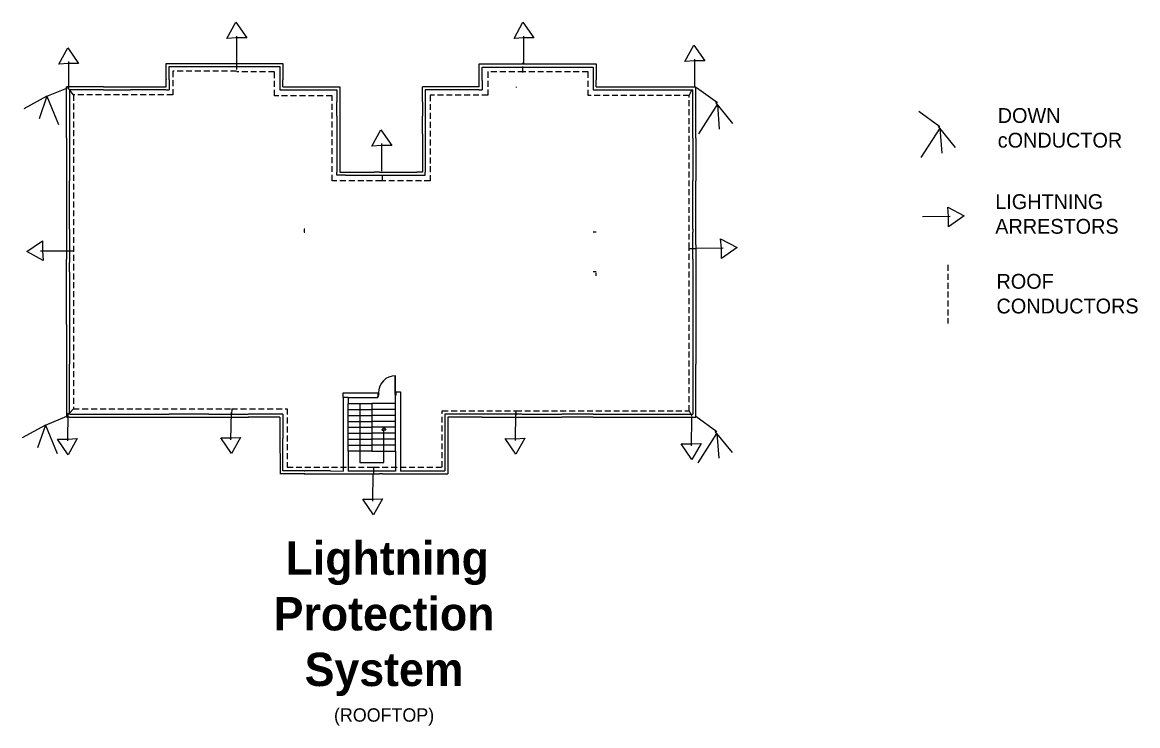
# Model space of a CAD drawing. Header units: millimetres. Extents: x 1735 to 2170, y 930 to 1125.
# Drawn here: x 1982.4 to 2170.4, y 929.6 to 1048.2 of the extents above; entities that cross this region are included whole.
import ezdxf

# ---------------------------------------------------------------- set-up
doc = ezdxf.new("R2010")
doc.units = ezdxf.units.MM
doc.linetypes.add('DASHEDX2', pattern=[1.5, 1, -0.5])
for name, color, linetype, lineweight in [('air_conductor', 10, 'Continuous', 13), ('down_conductor', 90, 'Continuous', 13), ('roof_conductor', 210, 'DASHEDX2', 13)]:
    doc.layers.add(name, color=color, linetype=linetype, lineweight=lineweight)

# ---------------------------------------------------------------- blocks, each defined once
blk = doc.blocks.new('A$C2BCD0AB4')
at = {"layer": 'down_conductor'}
for p, q in [((0, 7.84), (3.54, 5.27)), ((3.5, 4.96), (0.34, 0)), ((3.22, 5.27), (6.12, 1.73)), ((3.54, 4.95), (3.86, 0.77))]:
    blk.add_line(p, q, dxfattribs=at)

msp = doc.modelspace()

# ---------------------------------------------------------------- linework, layer by layer
for p, q in [((2006.6, 1038.57), (2006.6, 1041.26)), ((2006.6, 1041.26), (2025.8, 1041.26)), ((2007.1, 1038.47), (2007.1, 1040.74)), ((2007.1, 1040.74), (2025.76, 1040.74)), ((2025.76, 1040.74), (2025.8, 1040.74)), ((2025.8, 1041.26), (2026.3, 1041.26)), ((2025.8, 1040.74), (2025.8, 1038.38)), ((2026.26, 1041.26), (2026.3, 1041.26)), ((2026.3, 1041.26), (2026.3, 1038.47)), ((2059.4, 1038.47), (2059.4, 1041.17)), ((2059.4, 1041.17), (2079.06, 1041.17)), ((2059.9, 1038.38), (2059.9, 1040.65)), ((2059.9, 1040.65), (2078.56, 1040.65)), ((2078.56, 1040.65), (2078.6, 1040.65)), ((2078.6, 1040.65), (2078.6, 1038.38)), ((2079.06, 1041.17), (2079.1, 1041.17)), ((2079.1, 1041.17), (2079.1, 1038.47)), ((2006.6, 1038.57), (2006.6, 1038.47)), ((2007.1, 1038.47), (2007.1, 1038.38)), ((2007.1, 1038.38), (2007.1, 1038.38)), ((2007.1, 1038.38), (2007.1, 1038.38)), ((2059.9, 1038.38), (2059.9, 1036.82)), ((2078.6, 1038.38), (2078.6, 1036.82)), ((1996.05, 1037.32), (2000.85, 1037.32)), ((1996.05, 1036.82), (2000.6, 1036.82)), ((2006.6, 1036.82), (2007.1, 1036.82)), ((2007.1, 1037.32), (2007.1, 1036.82)), ((2025.8, 1037.32), (2025.8, 1036.82)), ((2025.8, 1036.82), (2026.3, 1036.82)), ((2059.4, 1036.82), (2059.9, 1036.82)), ((2078.6, 1036.82), (2079.1, 1036.82)), ((2084.85, 1037.32), (2089.65, 1037.32)), ((2084.85, 1036.82), (2089.65, 1036.82)), ((2035.9, 1034.79), (2035.9, 1032.39)), ((2049.8, 1034.79), (2049.8, 1032.39)), ((1989.8, 1028.67), (1989.8, 1021.47)), ((1990.3, 1028.67), (1990.3, 1021.47)), ((2095.4, 1028.67), (2095.4, 1021.47)), ((2095.9, 1028.67), (2095.9, 1021.47)), ((2035.4, 1022.42), (2035.4, 1022.92)), ((2036.85, 1022.92), (2041.65, 1022.92)), ((2044.05, 1022.92), (2048.85, 1022.92)), ((2050.28, 1022.42), (2050.3, 1022.92)), ((2036.85, 1022.42), (2035.4, 1022.42)), ((2036.85, 1022.42), (2048.85, 1022.42)), ((2049.8, 1022.42), (2050.28, 1022.42)), ((1990.3, 1013.32), (1990.3, 1012.82)), ((2095.4, 1013.32), (2095.4, 1012.82)), ((1989.8, 1010.67), (1989.8, 1008.27)), ((2095.9, 1010.67), (2095.9, 1008.27)), ((1990.3, 1006.12), (1990.3, 1005.62)), ((2095.4, 1006.12), (2095.4, 1005.62)), ((1989.8, 997.22), (1989.8, 990.52)), ((1990.3, 997.22), (1990.3, 990.52)), ((2095.4, 997.22), (2095.4, 990.52)), ((2095.9, 997.22), (2095.9, 990.52)), ((2036.44, 984.9), (2036.44, 985.73)), ((2036.44, 985.73), (2042.03, 985.73)), ((2042.03, 985.73), (2042.4, 985.73)), ((2042.28, 985.73), (2042.28, 985.08)), ((2042.4, 985.31), (2042.45, 985.37)), ((2042.4, 985.09), (2042.4, 985.31)), ((2045.3, 984.9), (2045.3, 985.85)), ((2045.3, 985.85), (2046.13, 985.85)), ((2045.37, 985.71), (2045.36, 985.71)), ((2045.37, 985.3), (2045.36, 985.29)), ((2045.37, 985.3), (2045.37, 985.3)), ((2046.13, 985.85), (2046.14, 984.9)), ((2037.28, 984.9), (2042.03, 984.9)), ((2042.03, 984.9), (2042.28, 984.9)), ((2042.28, 985.08), (2042.4, 985.09)), ((2042.28, 984.9), (2042.28, 985.08)), ((1989.8, 982.12), (1989.8, 981.62)), ((1990.3, 981.62), (1989.8, 981.62)), ((2006.6, 982.12), (2007.1, 982.12)), ((2006.6, 981.62), (2007.1, 981.62)), ((2013.8, 982.12), (2007.1, 982.12)), ((2007.1, 981.62), (2013.8, 981.62)), ((2013.8, 982.12), (2020.45, 982.12)), ((2013.8, 981.62), (2020.5, 981.62)), ((2025.8, 982.12), (2021.35, 982.12)), ((2025.8, 981.62), (2021.35, 981.62)), ((2025.8, 981.62), (2025.8, 975.5)), ((2026.3, 981.62), (2026.3, 978.02)), ((2066.6, 982.12), (2059.9, 982.12)), ((2059.9, 981.62), (2066.6, 981.62)), ((2066.6, 982.12), (2073.3, 982.12)), ((2066.6, 981.62), (2073.3, 981.62)), ((2074.15, 982.12), (2073.3, 982.12)), ((2074.15, 981.62), (2073.3, 981.62)), ((2078.6, 982.12), (2074.15, 982.12)), ((2078.6, 981.62), (2074.15, 981.62)), ((2078.6, 982.12), (2079.1, 982.12)), ((2046.14, 979.76), (2046.14, 972.49)), ((2053.6, 981.22), (2053.6, 972.52)), ((2025.82, 975.48), (2025.82, 972.02)), ((2029.9, 972.52), (2026.3, 972.52)), ((2034.3, 972.52), (2036.44, 972.49)), ((2046.14, 972.52), (2053.6, 972.52)), ((2026.3, 972.02), (2025.78, 972.02)), ((2030, 972.02), (2026.3, 972.02)), ((2043.1, 972.02), (2042.6, 972.02)), ((2043.1, 972.02), (2043.1, 972.02))]:
    msp.add_line(p, q)
at = {"linetype": 'Continuous', "lineweight": 13}
for p, q in [((2006.6, 1037.32), (2006.6, 1038.47)), ((2007.1, 1038.38), (2007.1, 1037.32)), ((2025.8, 1038.38), (2025.8, 1037.32)), ((2026.3, 1037.32), (2026.3, 1038.47)), ((2059.4, 1037.32), (2059.4, 1038.47)), ((2079.1, 1037.32), (2079.1, 1038.47)), ((1989.8, 1028.67), (1989.8, 1037.32)), ((1989.8, 1037.32), (1989.8, 1037.32)), ((1990.3, 1036.82), (1990.3, 1028.67)), ((2000.85, 1037.32), (2006.6, 1037.32)), ((2026.3, 1037.32), (2035.9, 1037.32)), ((2035.4, 1036.82), (2035.4, 1034.79)), ((2035.9, 1037.32), (2035.9, 1036.82)), ((2035.9, 1036.82), (2035.9, 1034.79)), ((2059.4, 1037.32), (2049.8, 1037.32)), ((2049.8, 1034.79), (2049.8, 1037.32)), ((2079.1, 1037.32), (2084.85, 1037.32)), ((2079.1, 1036.82), (2084.85, 1036.82)), ((2095.4, 1028.67), (2095.4, 1036.82)), ((2095.9, 1028.67), (2095.9, 1037.32)), ((2035.9, 1032.39), (2035.9, 1022.92)), ((2049.8, 1029.37), (2049.8, 1032.39)), ((2042.6, 1022.92), (2041.65, 1022.92)), ((2042.6, 1022.92), (2043.1, 1022.92)), ((2043.1, 1022.92), (2044.05, 1022.92)), ((1989.8, 1021.47), (1989.8, 1010.67)), ((1990.3, 1013.32), (1990.3, 1021.47)), ((2095.4, 1013.32), (2095.4, 1021.47)), ((2095.9, 1012.82), (2095.9, 1021.47)), ((1990.3, 1012.82), (1990.3, 1010.67)), ((2030, 1013.32), (2029.9, 1013.32)), ((2029.9, 1012.82), (2030, 1012.82)), ((2095.4, 1010.67), (2095.4, 1012.82)), ((2095.9, 1010.67), (2095.9, 1012.82)), ((1989.8, 1005.42), (1989.8, 1008.27)), ((2095.4, 1008.27), (2095.4, 1006.12)), ((1990.3, 1006.12), (1990.3, 1007.71)), ((1989.8, 997.22), (1989.8, 1005.42)), ((1989.8, 990.52), (1989.8, 982.12)), ((1990.3, 982.12), (1990.3, 990.52)), ((2095.9, 981.62), (2095.9, 990.52)), ((2045.2, 985.71), (2045.2, 988.59)), ((2045.28, 985.71), (2045.28, 988.59)), ((2042.4, 985.29), (2042.4, 985.71)), ((2042.4, 985.6), (2042.45, 985.6)), ((2042.45, 985.6), (2042.45, 985.4)), ((2045.36, 985.71), (2045.2, 985.71)), ((2045.23, 985.4), (2045.23, 985.6)), ((2045.23, 985.6), (2045.28, 985.6)), ((2045.28, 985.4), (2045.23, 985.4)), ((2045.28, 985.6), (2045.28, 985.71)), ((2045.28, 985.5), (2045.28, 985.6)), ((2045.28, 985.4), (2045.28, 985.5)), ((2045.28, 985.29), (2045.28, 985.4)), ((2045.36, 985.29), (2045.28, 985.29)), ((2045.36, 985.29), (2045.36, 985.71)), ((2037.28, 984.9), (2036.44, 984.9)), ((2036.44, 984.9), (2036.44, 972.49)), ((2037.28, 984.9), (2037.28, 983.9)), ((2039.28, 983.9), (2039.28, 973.97)), ((2045.3, 983.9), (2045.3, 984.9)), ((2046.14, 984.9), (2046.14, 983.9)), ((2046.14, 983.9), (2046.14, 979.76)), ((2026.3, 982.12), (2025.8, 982.12)), ((2026.3, 981.62), (2026.28, 981.62)), ((2053.6, 982.12), (2053.6, 981.22)), ((2070.95, 982.12), (2071.15, 982.12)), ((2078.6, 981.62), (2095.9, 981.62)), ((2079.1, 982.12), (2095.4, 982.12)), ((2095.4, 982.12), (2095.4, 982.12)), ((2043.3, 979.89), (2042.95, 979.4)), ((2043.3, 979.89), (2043.64, 979.4)), ((2026.3, 977.92), (2026.3, 978.02)), ((2026.3, 973.22), (2026.3, 977.92)), ((2042.95, 979.4), (2043.3, 979.4)), ((2043.3, 973.97), (2043.3, 979.4)), ((2043.64, 979.4), (2043.3, 979.4)), ((2037.28, 975.87), (2037.28, 972.49)), ((2045.3, 975.87), (2045.3, 972.49)), ((2029.9, 972.52), (2030, 972.52)), ((2034.3, 972.52), (2030, 972.52)), ((2045.3, 972.49), (2037.28, 972.49)), ((2039.28, 973.97), (2043.3, 973.97)), ((2030, 972.02), (2029.9, 972.02))]:
    msp.add_line(p, q, dxfattribs=at)
at = {"lineweight": 13}
for p, q in [((1996.05, 1037.32), (1989.8, 1037.32)), ((1996.05, 1036.82), (1990.3, 1036.82)), ((2006.6, 1036.82), (2000.6, 1036.82)), ((2026.3, 1036.82), (2035.4, 1036.82)), ((2059.4, 1036.82), (2050.3, 1036.82)), ((2050.3, 1036.82), (2050.3, 1034.79)), ((2065.65, 1037.19), (2065.65, 1037.32)), ((2089.65, 1037.32), (2095.9, 1037.32)), ((2089.65, 1036.82), (2095.4, 1036.82)), ((2035.4, 1032.39), (2035.4, 1034.79)), ((2050.3, 1034.79), (2050.3, 1032.39)), ((2035.4, 1032.39), (2035.4, 1022.92)), ((2050.3, 1032.39), (2050.3, 1022.92)), ((2049.8, 1029.37), (2049.8, 1022.92)), ((2035.9, 1022.92), (2036.85, 1022.92)), ((2049.8, 1022.92), (2048.85, 1022.92)), ((2048.85, 1022.42), (2049.8, 1022.42)), ((2029.9, 1013.32), (2029.9, 1012.82)), ((2079.1, 1012.82), (2078.6, 1012.82)), ((1990.3, 1010.67), (1990.3, 1008.27)), ((2095.4, 1008.27), (2095.4, 1010.67)), ((1990.3, 1008.27), (1990.3, 1007.71)), ((2095.9, 1008.27), (2095.9, 997.22)), ((2079.1, 1006.12), (2078.6, 1006.12)), ((1990.3, 1005.62), (1990.3, 997.22)), ((2079.1, 1005.42), (2079.1, 1005.92)), ((2095.4, 1005.62), (2095.4, 997.22)), ((2095.4, 990.52), (2095.4, 982.12)), ((2037.28, 982.9), (2037.28, 983.9)), ((2037.28, 983.9), (2041.29, 983.9)), ((2045.3, 983.9), (2041.29, 983.9)), ((2041.29, 983.9), (2041.29, 975.87)), ((2041.29, 983.9), (2041.29, 975.87)), ((2045.3, 982.9), (2045.3, 983.9)), ((1990.3, 982.12), (2006.6, 982.12)), ((1990.3, 981.62), (2006.6, 981.62)), ((2021.35, 982.12), (2020.45, 982.12)), ((2021.35, 981.62), (2020.45, 981.62)), ((2037.28, 981.89), (2037.28, 982.9)), ((2037.28, 982.9), (2041.29, 982.9)), ((2037.28, 980.89), (2037.28, 981.89)), ((2037.28, 981.89), (2041.29, 981.89)), ((2045.3, 982.9), (2041.29, 982.9)), ((2045.3, 981.89), (2041.29, 981.89)), ((2045.3, 981.89), (2045.3, 982.9)), ((2045.3, 980.89), (2045.3, 981.89)), ((2059.9, 982.12), (2053.6, 982.12)), ((2059.9, 981.62), (2054.1, 981.62)), ((2054.1, 981.62), (2054.1, 972.02)), ((2037.28, 979.89), (2037.28, 980.89)), ((2037.28, 980.89), (2041.29, 980.89)), ((2037.28, 978.88), (2037.28, 979.89)), ((2037.28, 979.89), (2041.29, 979.89)), ((2045.3, 980.89), (2041.29, 980.89)), ((2045.3, 979.89), (2041.29, 979.89)), ((2045.3, 979.89), (2045.3, 980.89)), ((2045.3, 978.88), (2045.3, 979.89)), ((2037.28, 977.88), (2037.28, 978.88)), ((2037.28, 978.88), (2041.29, 978.88)), ((2037.28, 976.88), (2037.28, 977.88)), ((2037.28, 977.88), (2041.29, 977.88)), ((2045.3, 978.88), (2041.29, 978.88)), ((2045.3, 977.88), (2041.29, 977.88)), ((2045.3, 977.88), (2045.3, 978.88)), ((2045.3, 976.88), (2045.3, 977.88)), ((2037.28, 975.87), (2037.28, 976.88)), ((2037.28, 976.88), (2041.29, 976.88)), ((2045.3, 976.88), (2041.29, 976.88)), ((2045.3, 975.87), (2045.3, 976.88)), ((2041.29, 975.87), (2037.28, 975.87)), ((2041.29, 975.87), (2045.3, 975.87)), ((2026.3, 972.52), (2026.3, 973.22)), ((2029.9, 972.02), (2042.6, 972.02)), ((2030, 972.02), (2034.3, 972.02)), ((2035.3, 972.02), (2042.6, 972.02)), ((2043.1, 972.02), (2054.1, 972.02)), ((2043.1, 972.02), (2044.9, 972.02))]:
    msp.add_line(p, q, dxfattribs=at)
at = {"lineweight": 13, "ltscale": 0.7}
msp.add_line((2026.3, 982.12), (2026.3, 981.62), dxfattribs=at)
at = {"linetype": 'Continuous', "lineweight": 13}
msp.add_arc((2045.28, 985.71), 2.88, 90, 180, dxfattribs=at)
at = {"layer": 'air_conductor'}
for p, q in [((2016.86, 1045.45), (2018.35, 1048.2)), ((2018.35, 1048.2), (2020.19, 1045.56)), ((2065.27, 1045.45), (2066.76, 1048.2)), ((2066.76, 1048.2), (2068.6, 1045.56)), ((2018.47, 1045.56), (2016.86, 1045.45)), ((2020.19, 1045.56), (2018.35, 1045.56)), ((2018.46, 1045.86), (2018.46, 1041.2)), ((2066.87, 1045.56), (2065.27, 1045.45)), ((2068.6, 1045.56), (2066.76, 1045.56)), ((2066.87, 1045.86), (2066.87, 1041.2)), ((1988.52, 1041.14), (1990.01, 1043.89)), ((1990.01, 1043.89), (1991.85, 1041.26)), ((2094.07, 1041.58), (2095.56, 1044.33)), ((2095.56, 1044.33), (2097.4, 1041.69)), ((2095.67, 1042), (2095.67, 1037.33)), ((1990.12, 1041.26), (1988.52, 1041.14)), ((1991.85, 1041.26), (1990.01, 1041.26)), ((1990.12, 1041.56), (1990.12, 1036.89)), ((2095.67, 1041.69), (2094.07, 1041.58)), ((2097.4, 1041.69), (2095.56, 1041.69)), ((2041.31, 1027.32), (2042.8, 1030.07)), ((2042.8, 1030.07), (2044.64, 1027.43)), ((2042.91, 1027.43), (2041.31, 1027.32)), ((2044.64, 1027.43), (2042.8, 1027.43)), ((2042.91, 1027.74), (2042.91, 1023.07)), ((2138.79, 1015.43), (2134.12, 1015.38)), ((2138.49, 1015.42), (2138.36, 1017.02)), ((2138.36, 1017.02), (2141.13, 1015.56)), ((2138.51, 1013.7), (2138.49, 1015.53)), ((2141.13, 1015.56), (2138.51, 1013.7)), ((2100.22, 1010.09), (2100.09, 1011.7)), ((2100.09, 1011.7), (2102.86, 1010.24)), ((1983.11, 1009.53), (1985.75, 1011.36)), ((1985.75, 1011.36), (1985.75, 1009.53)), ((2100.52, 1010.1), (2095.85, 1010.05)), ((2100.24, 1008.37), (2100.22, 1010.21)), ((2102.86, 1010.24), (2100.24, 1008.37)), ((1985.86, 1008.03), (1983.11, 1009.53)), ((1985.45, 1009.63), (1990.12, 1009.63)), ((1985.75, 1009.64), (1985.86, 1008.03)), ((1990.02, 977.59), (1990.09, 982.26)), ((2017.54, 977.79), (2017.61, 982.46)), ((2065.5, 977.67), (2065.56, 982.34)), ((2095.18, 976.79), (2095.24, 981.46)), ((1990.1, 975.25), (1988.3, 977.91)), ((1988.3, 977.91), (1990.14, 977.89)), ((1990.02, 977.89), (1991.63, 977.98)), ((1991.63, 977.98), (1990.1, 975.25)), ((2017.62, 975.45), (2015.82, 978.12)), ((2015.82, 978.12), (2017.65, 978.09)), ((2017.54, 978.09), (2019.15, 978.18)), ((2019.15, 978.18), (2017.62, 975.45)), ((2065.57, 975.33), (2063.77, 978)), ((2063.77, 978), (2065.61, 977.97)), ((2065.49, 977.97), (2067.1, 978.06)), ((2067.1, 978.06), (2065.57, 975.33)), ((2095.25, 974.45), (2093.45, 977.11)), ((2093.45, 977.11), (2095.29, 977.09)), ((2095.18, 977.09), (2096.78, 977.18)), ((2096.78, 977.18), (2095.25, 974.45)), ((2041.47, 967.44), (2041.53, 972.1)), ((2041.54, 965.1), (2039.74, 967.76)), ((2039.74, 967.76), (2041.58, 967.74)), ((2041.46, 967.74), (2043.07, 967.83)), ((2043.07, 967.83), (2041.54, 965.1))]:
    msp.add_line(p, q, dxfattribs=at)
at = {"layer": 'down_conductor'}
for p, q in [((1986.52, 1035.74), (1990.14, 1037.23)), ((2095.99, 1037.22), (2099.53, 1034.65)), ((1986.51, 1035.74), (1982.63, 1033.58)), ((1986.52, 1035.74), (1985.21, 1031.93)), ((1986.52, 1035.74), (1988.49, 1030.97)), ((2099.49, 1034.34), (2096.33, 1029.38)), ((2099.21, 1034.65), (2102.11, 1031.11)), ((2099.53, 1034.33), (2099.86, 1030.15)), ((1986.26, 980.26), (1989.87, 981.75)), ((2095.9, 981.74), (2099.44, 979.17)), ((1986.25, 980.26), (1982.36, 978.1)), ((1986.26, 980.26), (1984.95, 976.45)), ((1986.26, 980.26), (1988.22, 975.49)), ((2099.4, 978.85), (2096.24, 973.89)), ((2099.12, 979.17), (2102.02, 975.63)), ((2099.44, 978.84), (2099.76, 974.66))]:
    msp.add_line(p, q, dxfattribs=at)
at = {"layer": 'roof_conductor'}
for p, q in [((2018.46, 1039.94), (2007.72, 1039.94)), ((2007.72, 1039.94), (2007.72, 1035.98)), ((2018.46, 1041.26), (2018.46, 1039.94)), ((2024.86, 1039.84), (2018.5, 1039.84)), ((2024.86, 1035.8), (2024.86, 1039.84)), ((2066.87, 1039.84), (2060.85, 1039.84)), ((2060.85, 1039.84), (2060.85, 1035.91)), ((2066.75, 1039.73), (2066.75, 1041.34)), ((2077.75, 1039.84), (2066.87, 1039.84)), ((2077.75, 1039.61), (2077.75, 1039.84)), ((2077.75, 1035.83), (2077.75, 1039.61)), ((1990.97, 1035.98), (1990.3, 1036.82)), ((2094.78, 1035.83), (2095.53, 1037.38)), ((2007.72, 1035.98), (1990.97, 1035.98)), ((1990.97, 1035.98), (1990.97, 1007.34)), ((2034.58, 1035.8), (2024.86, 1035.8)), ((2034.58, 1021.46), (2034.58, 1035.8)), ((2060.85, 1035.91), (2051.13, 1035.91)), ((2051.13, 1035.91), (2051.13, 1021.46)), ((2094.78, 1035.83), (2077.75, 1035.83)), ((2094.78, 1010.04), (2094.78, 1035.83)), ((2043.1, 1021.46), (2043.1, 1022.92)), ((2042.91, 1021.46), (2034.58, 1021.46)), ((2051.13, 1021.46), (2042.91, 1021.46)), ((2094.78, 982.65), (2094.78, 1010.04)), ((2094.78, 1010.04), (2095.84, 1010.04)), ((1990.12, 1009.63), (1991.01, 1009.63)), ((1990.97, 1007.34), (1990.97, 983.02)), ((2138.4, 1007.27), (2138.4, 997.37)), ((1990.97, 983.02), (1989.8, 981.62)), ((1990.97, 983.02), (2017.66, 983.02)), ((2017.66, 983.02), (2017.6, 982.12)), ((2017.66, 983.02), (2027.01, 983.02)), ((2027.01, 983.02), (2027.01, 973.18)), ((2053.15, 973.18), (2053.15, 982.65)), ((2053.15, 982.65), (2065.56, 982.65)), ((2065.56, 982.65), (2065.56, 981.91)), ((2065.56, 982.65), (2094.78, 982.65)), ((2094.78, 982.65), (2095.3, 981.58)), ((2027.01, 973.18), (2041.55, 973.18)), ((2041.55, 973.18), (2041.55, 972)), ((2041.55, 973.18), (2053.15, 973.18))]:
    msp.add_line(p, q, dxfattribs=at)

# ---------------------------------------------------------------- block references
at = {"layer": 'down_conductor'}
msp.add_blockref('A$C2BCD0AB4', (2133.52, 1025.38), dxfattribs=at)

# ---------------------------------------------------------------- texts
at = {"char_height": 2.5, "width": 30.4364, "attachment_point": 1}
for s, insert in [('{\\C4;DOWN cONDUCTOR}', (2146.8, 1033.73)), ('{\\C4;LIGHTNING ARRESTORS}', (2146.38, 1019.2)), ('{\\C4;ROOF CONDUCTORS}', (2146.59, 1005.76))]:
    msp.add_mtext(s, dxfattribs=dict(at, insert=insert))
at = {"linetype": 'Continuous', "lineweight": 13, "insert": (2043.35, 960.64), "char_height": 2.81442, "width": 52.2995, "attachment_point": 2}
msp.add_mtext('{\\fTimes New Roman|b1|i0|c0|p18;\\C5; \\fAgency FB|b1|i0|c0|p34;\\H2x;\\C43;\\c3649492;Lightning Protection System\\fAgency FB|b0|i0|c0|p34;\\H1.2x;\\C256;\\P\\H0.3333x;(ROOFTOP)}', dxfattribs=at)

doc.saveas('drawing.dxf')
